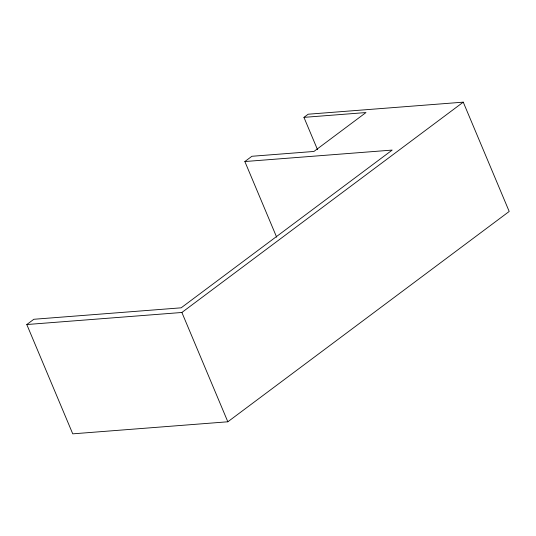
<?xml version="1.0" encoding="UTF-8"?>
<svg xmlns="http://www.w3.org/2000/svg" width="536" height="536" viewBox="0 0 536 536"><rect width="100%" height="100%" fill="white"/><g stroke="black" fill="none" stroke-linecap="round" stroke-linejoin="round"><path stroke-width="0.8" d="M317.513 149.644L303.945 117.371L308.166 114.215L463.251 102.155L509.2 211.465L227.834 421.785L72.749 433.845L26.8 324.535L33.835 319.275L181.161 307.818L392.191 150.08L244.858 161.537L276.65 237.167M244.858 161.537L251.893 156.278L313.929 151.454L365.981 112.547L303.945 117.371M26.8 324.535L181.885 312.475L463.251 102.155M181.885 312.475L227.834 421.785"/></g></svg>
